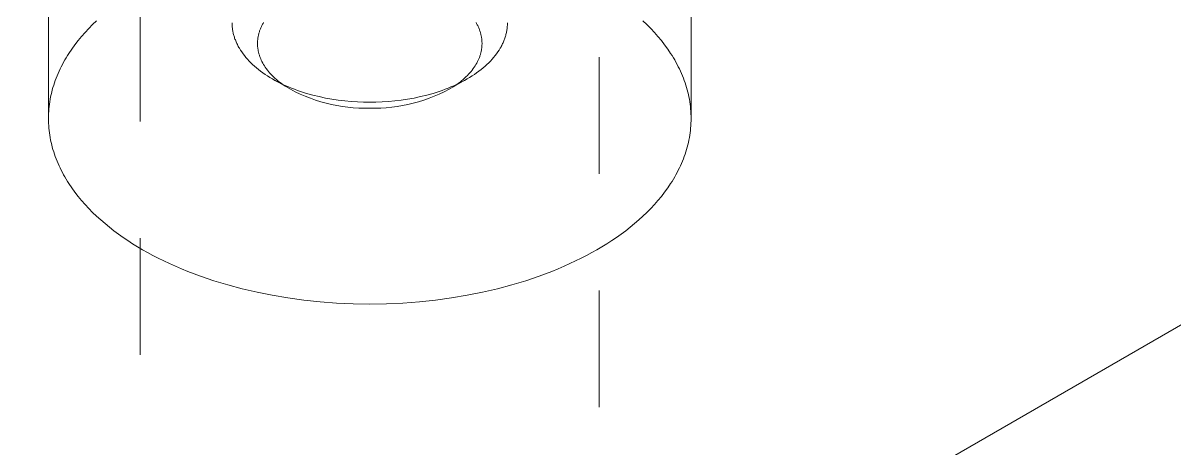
# Model space of a CAD drawing. Header units: inches. Extents: x -14 to 184, y -4 to 134.
# Drawn here: x 164.211 to 165.199, y 57.756 to 58.121 of the extents above; entities that cross this region are included whole.
import ezdxf

# ---------------------------------------------------------------- set-up
doc = ezdxf.new("R2010")
doc.units = ezdxf.units.IN
doc.linetypes.add('HIDDEN', pattern=[1.905, 1.27, -0.635])
doc.layers.add('ZANO_R', color=7, linetype='Continuous', lineweight=0)
doc.layers.add('ZANO_R_przerywana', color=250, linetype='HIDDEN', lineweight=0)

msp = doc.modelspace()

# ---------------------------------------------------------------- linework, layer by layer
at = {"layer": 'ZANO_R'}
for p, q in [((176.22866, 64.22738), (163.70117, 56.99463)), ((164.23291, 58.03936), (164.23291, 58.29653)), ((164.78409, 58.03936), (164.78409, 58.29653)), ((164.26753, 58.11657), (164.26434, 58.11316)), ((164.27083, 58.11991), (164.26753, 58.11657)), ((164.27425, 58.12319), (164.27083, 58.11991)), ((164.3904, 58.12072), (164.39039, 58.12148)), ((164.39042, 58.11997), (164.3904, 58.12072)), ((164.39045, 58.1192), (164.39042, 58.11997)), ((164.39051, 58.11844), (164.39045, 58.1192)), ((164.39057, 58.11767), (164.39051, 58.11844)), ((164.39065, 58.1169), (164.39057, 58.11767)), ((164.39075, 58.11613), (164.39065, 58.1169)), ((164.39087, 58.11535), (164.39075, 58.11613)), ((164.391, 58.11457), (164.39087, 58.11535)), ((164.41427, 58.11506), (164.41404, 58.11442)), ((164.41451, 58.11571), (164.41427, 58.11506)), ((164.41477, 58.11636), (164.41451, 58.11571)), ((164.41504, 58.11701), (164.41477, 58.11636)), ((164.41532, 58.11765), (164.41504, 58.11701)), ((164.41562, 58.1183), (164.41532, 58.11765)), ((164.41594, 58.11895), (164.41562, 58.1183)), ((164.41626, 58.1196), (164.41594, 58.11895)), ((164.41661, 58.12025), (164.41626, 58.1196)), ((164.41697, 58.12089), (164.41661, 58.12025)), ((164.41734, 58.12154), (164.41697, 58.12089)), ((164.60003, 58.12089), (164.59966, 58.12154)), ((164.60039, 58.12025), (164.60003, 58.12089)), ((164.60073, 58.1196), (164.60039, 58.12025)), ((164.60106, 58.11895), (164.60073, 58.1196)), ((164.60138, 58.1183), (164.60106, 58.11895)), ((164.60167, 58.11765), (164.60138, 58.1183)), ((164.60196, 58.11701), (164.60167, 58.11765)), ((164.60223, 58.11636), (164.60196, 58.11701)), ((164.60249, 58.11571), (164.60223, 58.11636)), ((164.60273, 58.11506), (164.60249, 58.11571)), ((164.60296, 58.11442), (164.60273, 58.11506)), ((164.62613, 58.11535), (164.626, 58.11457)), ((164.62624, 58.11613), (164.62613, 58.11535)), ((164.62634, 58.1169), (164.62624, 58.11613)), ((164.62642, 58.11767), (164.62634, 58.1169)), ((164.62649, 58.11844), (164.62642, 58.11767)), ((164.62654, 58.1192), (164.62649, 58.11844)), ((164.62658, 58.11997), (164.62654, 58.1192)), ((164.6266, 58.12072), (164.62658, 58.11997)), ((164.62661, 58.12148), (164.6266, 58.12072)), ((164.74616, 58.11991), (164.74274, 58.12319)), ((164.74947, 58.11657), (164.74616, 58.11991)), ((164.75265, 58.11316), (164.74947, 58.11657)), ((164.25836, 58.10616), (164.25558, 58.10256)), ((164.26129, 58.10969), (164.25836, 58.10616)), ((164.26434, 58.11316), (164.26129, 58.10969)), ((164.39114, 58.11379), (164.391, 58.11457)), ((164.3913, 58.11301), (164.39114, 58.11379)), ((164.39148, 58.11223), (164.3913, 58.11301)), ((164.39168, 58.11144), (164.39148, 58.11223)), ((164.39189, 58.11065), (164.39168, 58.11144)), ((164.39211, 58.10986), (164.39189, 58.11065)), ((164.39236, 58.10907), (164.39211, 58.10986)), ((164.39262, 58.10828), (164.39236, 58.10907)), ((164.3929, 58.10749), (164.39262, 58.10828)), ((164.3932, 58.10669), (164.3929, 58.10749)), ((164.39351, 58.1059), (164.3932, 58.10669)), ((164.39384, 58.1051), (164.39351, 58.1059)), ((164.39419, 58.10431), (164.39384, 58.1051)), ((164.41224, 58.10489), (164.41222, 58.10427)), ((164.41227, 58.10551), (164.41224, 58.10489)), ((164.41231, 58.10613), (164.41227, 58.10551)), ((164.41237, 58.10676), (164.41231, 58.10613)), ((164.41244, 58.10739), (164.41237, 58.10676)), ((164.41252, 58.10802), (164.41244, 58.10739)), ((164.41261, 58.10865), (164.41252, 58.10802)), ((164.41271, 58.10928), (164.41261, 58.10865)), ((164.41283, 58.10992), (164.41271, 58.10928)), ((164.41296, 58.11056), (164.41283, 58.10992)), ((164.41311, 58.1112), (164.41296, 58.11056)), ((164.41327, 58.11184), (164.41311, 58.1112)), ((164.41344, 58.11248), (164.41327, 58.11184)), ((164.41363, 58.11313), (164.41344, 58.11248)), ((164.41383, 58.11377), (164.41363, 58.11313)), ((164.41404, 58.11442), (164.41383, 58.11377)), ((164.60317, 58.11377), (164.60296, 58.11442)), ((164.60337, 58.11313), (164.60317, 58.11377)), ((164.60356, 58.11248), (164.60337, 58.11313)), ((164.60373, 58.11184), (164.60356, 58.11248)), ((164.60389, 58.1112), (164.60373, 58.11184)), ((164.60403, 58.11056), (164.60389, 58.1112)), ((164.60416, 58.10992), (164.60403, 58.11056)), ((164.60428, 58.10928), (164.60416, 58.10992)), ((164.60439, 58.10865), (164.60428, 58.10928)), ((164.60448, 58.10802), (164.60439, 58.10865)), ((164.60456, 58.10739), (164.60448, 58.10802)), ((164.60463, 58.10676), (164.60456, 58.10739)), ((164.60468, 58.10613), (164.60463, 58.10676)), ((164.60472, 58.10551), (164.60468, 58.10613)), ((164.60475, 58.10489), (164.60472, 58.10551)), ((164.60477, 58.10427), (164.60475, 58.10489)), ((164.62315, 58.1051), (164.6228, 58.10431)), ((164.62348, 58.1059), (164.62315, 58.1051)), ((164.6238, 58.10669), (164.62348, 58.1059)), ((164.62409, 58.10749), (164.6238, 58.10669)), ((164.62437, 58.10828), (164.62409, 58.10749)), ((164.62464, 58.10907), (164.62437, 58.10828)), ((164.62488, 58.10986), (164.62464, 58.10907)), ((164.62511, 58.11065), (164.62488, 58.10986)), ((164.62532, 58.11144), (164.62511, 58.11065)), ((164.62552, 58.11223), (164.62532, 58.11144)), ((164.62569, 58.11301), (164.62552, 58.11223)), ((164.62586, 58.11379), (164.62569, 58.11301)), ((164.626, 58.11457), (164.62586, 58.11379)), ((164.75571, 58.10969), (164.75265, 58.11316)), ((164.75863, 58.10616), (164.75571, 58.10969)), ((164.76142, 58.10256), (164.75863, 58.10616)), ((164.25043, 58.0952), (164.24924, 58.09332)), ((164.25293, 58.09891), (164.25043, 58.0952)), ((164.25558, 58.10256), (164.25293, 58.09891)), ((164.39456, 58.10351), (164.39419, 58.10431)), ((164.39495, 58.10272), (164.39456, 58.10351)), ((164.39535, 58.10192), (164.39495, 58.10272)), ((164.39577, 58.10113), (164.39535, 58.10192)), ((164.39621, 58.10033), (164.39577, 58.10113)), ((164.39667, 58.09954), (164.39621, 58.10033)), ((164.39764, 58.09796), (164.39667, 58.09954)), ((164.39868, 58.09638), (164.39764, 58.09796)), ((164.3998, 58.09481), (164.39868, 58.09638)), ((164.41222, 58.10427), (164.41222, 58.10366)), ((164.41222, 58.10366), (164.41222, 58.10308)), ((164.41222, 58.10308), (164.41224, 58.1025)), ((164.41224, 58.1025), (164.41227, 58.10192)), ((164.41227, 58.10192), (164.4123, 58.10133)), ((164.4123, 58.10133), (164.41235, 58.10075)), ((164.41235, 58.10075), (164.41241, 58.10016)), ((164.41241, 58.10016), (164.41248, 58.09957)), ((164.41248, 58.09957), (164.41256, 58.09898)), ((164.41256, 58.09898), (164.41265, 58.09838)), ((164.41265, 58.09838), (164.41276, 58.09779)), ((164.41276, 58.09779), (164.41287, 58.09719)), ((164.41287, 58.09719), (164.413, 58.09659)), ((164.413, 58.09659), (164.41314, 58.09599)), ((164.41314, 58.09599), (164.41329, 58.09539)), ((164.41329, 58.09539), (164.41345, 58.09479)), ((164.60355, 58.09479), (164.60371, 58.09539)), ((164.60371, 58.09539), (164.60386, 58.09599)), ((164.60386, 58.09599), (164.604, 58.09659)), ((164.604, 58.09659), (164.60412, 58.09719)), ((164.60412, 58.09719), (164.60424, 58.09779)), ((164.60424, 58.09779), (164.60434, 58.09838)), ((164.60434, 58.09838), (164.60444, 58.09898)), ((164.60444, 58.09898), (164.60452, 58.09957)), ((164.60452, 58.09957), (164.60459, 58.10016)), ((164.60459, 58.10016), (164.60465, 58.10075)), ((164.60465, 58.10075), (164.60469, 58.10133)), ((164.60469, 58.10133), (164.60473, 58.10192)), ((164.60473, 58.10192), (164.60476, 58.1025)), ((164.60476, 58.1025), (164.60477, 58.10308)), ((164.60478, 58.10366), (164.60477, 58.10427)), ((164.60477, 58.10308), (164.60478, 58.10366)), ((164.61832, 58.09638), (164.6172, 58.09481)), ((164.61936, 58.09796), (164.61832, 58.09638)), ((164.62033, 58.09954), (164.61936, 58.09796)), ((164.62079, 58.10033), (164.62033, 58.09954)), ((164.62122, 58.10113), (164.62079, 58.10033)), ((164.62165, 58.10192), (164.62122, 58.10113)), ((164.62205, 58.10272), (164.62165, 58.10192)), ((164.62243, 58.10351), (164.62205, 58.10272)), ((164.6228, 58.10431), (164.62243, 58.10351)), ((164.76406, 58.09891), (164.76142, 58.10256)), ((164.76656, 58.0952), (164.76406, 58.09891)), ((164.76776, 58.09332), (164.76656, 58.0952)), ((164.24486, 58.08571), (164.24386, 58.08377)), ((164.24589, 58.08763), (164.24486, 58.08571)), ((164.24697, 58.08954), (164.24589, 58.08763)), ((164.24809, 58.09144), (164.24697, 58.08954)), ((164.24924, 58.09332), (164.24809, 58.09144)), ((164.40099, 58.09325), (164.3998, 58.09481)), ((164.40225, 58.0917), (164.40099, 58.09325)), ((164.40358, 58.09016), (164.40225, 58.0917)), ((164.40499, 58.08864), (164.40358, 58.09016)), ((164.40647, 58.08713), (164.40499, 58.08864)), ((164.40802, 58.08564), (164.40647, 58.08713)), ((164.40964, 58.08417), (164.40802, 58.08564)), ((164.41345, 58.09479), (164.41363, 58.09419)), ((164.41363, 58.09419), (164.41381, 58.09358)), ((164.41381, 58.09358), (164.41401, 58.09298)), ((164.41401, 58.09298), (164.41422, 58.09237)), ((164.41422, 58.09237), (164.41445, 58.09176)), ((164.41445, 58.09176), (164.41468, 58.09116)), ((164.41468, 58.09116), (164.41493, 58.09055)), ((164.41493, 58.09055), (164.41547, 58.08933)), ((164.41547, 58.08933), (164.41606, 58.08812)), ((164.41606, 58.08812), (164.4167, 58.0869)), ((164.4167, 58.0869), (164.41739, 58.08569)), ((164.41739, 58.08569), (164.41813, 58.08448)), ((164.59887, 58.08448), (164.59961, 58.08569)), ((164.59961, 58.08569), (164.6003, 58.0869)), ((164.6003, 58.0869), (164.60094, 58.08812)), ((164.60094, 58.08812), (164.60153, 58.08933)), ((164.60153, 58.08933), (164.60206, 58.09055)), ((164.60206, 58.09055), (164.60231, 58.09116)), ((164.60231, 58.09116), (164.60255, 58.09176)), ((164.60255, 58.09176), (164.60277, 58.09237)), ((164.60277, 58.09237), (164.60298, 58.09298)), ((164.60298, 58.09298), (164.60318, 58.09358)), ((164.60318, 58.09358), (164.60337, 58.09419)), ((164.60337, 58.09419), (164.60355, 58.09479)), ((164.60898, 58.08564), (164.60736, 58.08417)), ((164.61053, 58.08713), (164.60898, 58.08564)), ((164.61201, 58.08864), (164.61053, 58.08713)), ((164.61341, 58.09016), (164.61201, 58.08864)), ((164.61475, 58.0917), (164.61341, 58.09016)), ((164.61601, 58.09325), (164.61475, 58.0917)), ((164.6172, 58.09481), (164.61601, 58.09325)), ((164.76891, 58.09144), (164.76776, 58.09332)), ((164.77003, 58.08954), (164.76891, 58.09144)), ((164.7711, 58.08763), (164.77003, 58.08954)), ((164.77214, 58.08571), (164.7711, 58.08763)), ((164.77314, 58.08377), (164.77214, 58.08571)), ((164.24029, 58.07594), (164.2395, 58.07396)), ((164.24112, 58.07791), (164.24029, 58.07594)), ((164.24199, 58.07988), (164.24112, 58.07791)), ((164.2429, 58.08183), (164.24199, 58.07988)), ((164.24386, 58.08377), (164.2429, 58.08183)), ((164.41133, 58.08271), (164.40964, 58.08417)), ((164.41309, 58.08128), (164.41133, 58.08271)), ((164.41491, 58.07988), (164.41309, 58.08128)), ((164.4168, 58.0785), (164.41491, 58.07988)), ((164.41876, 58.07715), (164.4168, 58.0785)), ((164.41813, 58.08448), (164.41892, 58.08327)), ((164.42077, 58.07582), (164.41876, 58.07715)), ((164.41892, 58.08327), (164.41977, 58.08207)), ((164.41977, 58.08207), (164.42067, 58.08088)), ((164.42067, 58.08088), (164.42162, 58.07969)), ((164.42285, 58.07453), (164.42077, 58.07582)), ((164.42162, 58.07969), (164.42263, 58.07851)), ((164.42263, 58.07851), (164.42368, 58.07735)), ((164.42368, 58.07735), (164.42479, 58.07619)), ((164.42479, 58.07619), (164.42595, 58.07504)), ((164.59104, 58.07504), (164.5922, 58.07619)), ((164.5922, 58.07619), (164.59331, 58.07735)), ((164.59331, 58.07735), (164.59437, 58.07851)), ((164.59622, 58.07582), (164.59415, 58.07453)), ((164.59437, 58.07851), (164.59537, 58.07969)), ((164.59537, 58.07969), (164.59633, 58.08088)), ((164.59824, 58.07715), (164.59622, 58.07582)), ((164.59633, 58.08088), (164.59723, 58.08207)), ((164.59723, 58.08207), (164.59807, 58.08327)), ((164.59807, 58.08327), (164.59887, 58.08448)), ((164.60019, 58.0785), (164.59824, 58.07715)), ((164.60208, 58.07988), (164.60019, 58.0785)), ((164.60391, 58.08128), (164.60208, 58.07988)), ((164.60567, 58.08271), (164.60391, 58.08128)), ((164.60736, 58.08417), (164.60567, 58.08271)), ((164.77409, 58.08183), (164.77314, 58.08377)), ((164.77501, 58.07988), (164.77409, 58.08183)), ((164.77588, 58.07791), (164.77501, 58.07988)), ((164.77671, 58.07594), (164.77588, 58.07791)), ((164.7775, 58.07396), (164.77671, 58.07594)), ((164.23678, 58.06595), (164.23621, 58.06393)), ((164.2374, 58.06796), (164.23678, 58.06595)), ((164.23805, 58.06997), (164.2374, 58.06796)), ((164.23876, 58.07197), (164.23805, 58.06997)), ((164.2395, 58.07396), (164.23876, 58.07197)), ((164.42498, 58.07326), (164.42285, 58.07453)), ((164.44042, 58.06435), (164.42498, 58.07326)), ((164.42717, 58.07203), (164.42498, 58.07326)), ((164.42595, 58.07504), (164.42716, 58.07391)), ((164.42716, 58.07391), (164.42842, 58.07279)), ((164.42941, 58.07083), (164.42717, 58.07203)), ((164.42842, 58.07279), (164.42973, 58.07169)), ((164.43171, 58.06967), (164.42941, 58.07083)), ((164.42973, 58.07169), (164.43109, 58.0706)), ((164.43109, 58.0706), (164.4325, 58.06953)), ((164.43405, 58.06854), (164.43171, 58.06967)), ((164.4325, 58.06953), (164.43395, 58.06848)), ((164.43395, 58.06848), (164.43545, 58.06745)), ((164.43644, 58.06745), (164.43405, 58.06854)), ((164.43545, 58.06745), (164.43699, 58.06644)), ((164.43888, 58.06639), (164.43644, 58.06745)), ((164.44135, 58.06538), (164.43888, 58.06639)), ((164.44387, 58.0644), (164.44135, 58.06538)), ((164.57564, 58.06538), (164.57313, 58.0644)), ((164.57812, 58.06639), (164.57564, 58.06538)), ((164.57658, 58.06435), (164.59201, 58.07326)), ((164.58055, 58.06745), (164.57812, 58.06639)), ((164.58001, 58.06644), (164.58155, 58.06745)), ((164.58294, 58.06854), (164.58055, 58.06745)), ((164.58155, 58.06745), (164.58305, 58.06848)), ((164.58529, 58.06967), (164.58294, 58.06854)), ((164.58305, 58.06848), (164.5845, 58.06953)), ((164.5845, 58.06953), (164.58591, 58.0706)), ((164.58758, 58.07083), (164.58529, 58.06967)), ((164.58591, 58.0706), (164.58726, 58.07169)), ((164.58726, 58.07169), (164.58857, 58.07279)), ((164.58983, 58.07203), (164.58758, 58.07083)), ((164.58857, 58.07279), (164.58983, 58.07391)), ((164.58983, 58.07391), (164.59104, 58.07504)), ((164.59201, 58.07326), (164.58983, 58.07203)), ((164.59415, 58.07453), (164.59201, 58.07326)), ((164.77824, 58.07197), (164.7775, 58.07396)), ((164.77894, 58.06997), (164.77824, 58.07197)), ((164.7796, 58.06796), (164.77894, 58.06997)), ((164.78021, 58.06595), (164.7796, 58.06796)), ((164.78078, 58.06393), (164.78021, 58.06595)), ((164.23438, 58.0558), (164.23404, 58.05375)), ((164.23477, 58.05784), (164.23438, 58.0558)), ((164.23521, 58.05987), (164.23477, 58.05784)), ((164.23569, 58.06191), (164.23521, 58.05987)), ((164.23621, 58.06393), (164.23569, 58.06191)), ((164.44042, 58.06435), (164.44462, 58.06221)), ((164.44642, 58.06347), (164.44387, 58.0644)), ((164.44462, 58.06221), (164.4489, 58.06021)), ((164.449, 58.06257), (164.44642, 58.06347)), ((164.4489, 58.06021), (164.45323, 58.05836)), ((164.45425, 58.06091), (164.449, 58.06257)), ((164.45323, 58.05836), (164.45763, 58.05666)), ((164.4596, 58.05941), (164.45425, 58.06091)), ((164.45763, 58.05666), (164.46208, 58.05511)), ((164.46502, 58.05808), (164.4596, 58.05941)), ((164.4705, 58.05691), (164.46502, 58.05808)), ((164.476, 58.05592), (164.4705, 58.05691)), ((164.48151, 58.05509), (164.476, 58.05592)), ((164.541, 58.05592), (164.53549, 58.05509)), ((164.5465, 58.05691), (164.541, 58.05592)), ((164.55197, 58.05808), (164.5465, 58.05691)), ((164.5574, 58.05941), (164.55197, 58.05808)), ((164.55491, 58.05511), (164.55936, 58.05666)), ((164.56275, 58.06091), (164.5574, 58.05941)), ((164.55936, 58.05666), (164.56376, 58.05836)), ((164.568, 58.06257), (164.56275, 58.06091)), ((164.56376, 58.05836), (164.5681, 58.06021)), ((164.57058, 58.06347), (164.568, 58.06257)), ((164.5681, 58.06021), (164.57237, 58.06221)), ((164.57313, 58.0644), (164.57058, 58.06347)), ((164.57237, 58.06221), (164.57658, 58.06435)), ((164.78131, 58.06191), (164.78078, 58.06393)), ((164.78179, 58.05987), (164.78131, 58.06191)), ((164.78223, 58.05784), (164.78179, 58.05987)), ((164.78262, 58.0558), (164.78223, 58.05784)), ((164.78296, 58.05375), (164.78262, 58.0558)), ((164.23312, 58.04554), (164.233, 58.04348)), ((164.23328, 58.0476), (164.23312, 58.04554)), ((164.23348, 58.04965), (164.23328, 58.0476)), ((164.23374, 58.0517), (164.23348, 58.04965)), ((164.23404, 58.05375), (164.23374, 58.0517)), ((164.46208, 58.05511), (164.46659, 58.0537)), ((164.46659, 58.0537), (164.47113, 58.05245)), ((164.47113, 58.05245), (164.47572, 58.05135)), ((164.47572, 58.05135), (164.48034, 58.05041)), ((164.48034, 58.05041), (164.48499, 58.04963)), ((164.48701, 58.05443), (164.48151, 58.05509)), ((164.48499, 58.04963), (164.48967, 58.049)), ((164.49247, 58.05392), (164.48701, 58.05443)), ((164.48967, 58.049), (164.49436, 58.04853)), ((164.49789, 58.05356), (164.49247, 58.05392)), ((164.49436, 58.04853), (164.49907, 58.04822)), ((164.50323, 58.05336), (164.49789, 58.05356)), ((164.49907, 58.04822), (164.50378, 58.04806)), ((164.5085, 58.05329), (164.50323, 58.05336)), ((164.50378, 58.04806), (164.5085, 58.04807)), ((164.51376, 58.05336), (164.5085, 58.05329)), ((164.5085, 58.04807), (164.51321, 58.04806)), ((164.51321, 58.04806), (164.51793, 58.04822)), ((164.51911, 58.05356), (164.51376, 58.05336)), ((164.51793, 58.04822), (164.52263, 58.04853)), ((164.52453, 58.05392), (164.51911, 58.05356)), ((164.52263, 58.04853), (164.52733, 58.049)), ((164.52999, 58.05443), (164.52453, 58.05392)), ((164.52733, 58.049), (164.532, 58.04963)), ((164.53549, 58.05509), (164.52999, 58.05443)), ((164.532, 58.04963), (164.53665, 58.05041)), ((164.53665, 58.05041), (164.54127, 58.05135)), ((164.54127, 58.05135), (164.54586, 58.05245)), ((164.54586, 58.05245), (164.55041, 58.0537)), ((164.55041, 58.0537), (164.55491, 58.05511)), ((164.78326, 58.0517), (164.78296, 58.05375)), ((164.78351, 58.04965), (164.78326, 58.0517)), ((164.78372, 58.0476), (164.78351, 58.04965)), ((164.78388, 58.04554), (164.78372, 58.0476)), ((164.784, 58.04348), (164.78388, 58.04554)), ((164.23293, 58.04142), (164.23291, 58.03936)), ((164.23291, 58.03936), (164.23293, 58.0373)), ((164.233, 58.04348), (164.23293, 58.04142)), ((164.23293, 58.0373), (164.233, 58.03525)), ((164.78407, 58.04142), (164.784, 58.04348)), ((164.784, 58.03525), (164.78407, 58.0373)), ((164.78409, 58.03936), (164.78407, 58.04142)), ((164.78407, 58.0373), (164.78409, 58.03936)), ((164.233, 58.03525), (164.23312, 58.03319)), ((164.23312, 58.03319), (164.23328, 58.03113)), ((164.23328, 58.03113), (164.23348, 58.02908)), ((164.23348, 58.02908), (164.23374, 58.02703)), ((164.23374, 58.02703), (164.23404, 58.02498)), ((164.78296, 58.02498), (164.78326, 58.02703)), ((164.78326, 58.02703), (164.78351, 58.02908)), ((164.78351, 58.02908), (164.78372, 58.03113)), ((164.78372, 58.03113), (164.78388, 58.03319)), ((164.78388, 58.03319), (164.784, 58.03525)), ((164.23404, 58.02498), (164.23438, 58.02293)), ((164.23438, 58.02293), (164.23477, 58.02089)), ((164.23477, 58.02089), (164.23521, 58.01885)), ((164.23521, 58.01885), (164.23569, 58.01682)), ((164.23569, 58.01682), (164.23621, 58.0148)), ((164.78078, 58.0148), (164.78131, 58.01682)), ((164.78131, 58.01682), (164.78179, 58.01885)), ((164.78179, 58.01885), (164.78223, 58.02089)), ((164.78223, 58.02089), (164.78262, 58.02293)), ((164.78262, 58.02293), (164.78296, 58.02498)), ((164.23621, 58.0148), (164.23678, 58.01278)), ((164.23678, 58.01278), (164.2374, 58.01076)), ((164.2374, 58.01076), (164.23805, 58.00876)), ((164.23805, 58.00876), (164.23876, 58.00676)), ((164.23876, 58.00676), (164.2395, 58.00477)), ((164.7775, 58.00477), (164.77824, 58.00676)), ((164.77824, 58.00676), (164.77894, 58.00876)), ((164.77894, 58.00876), (164.7796, 58.01076)), ((164.7796, 58.01076), (164.78021, 58.01278)), ((164.78021, 58.01278), (164.78078, 58.0148)), ((164.2395, 58.00477), (164.24029, 58.00279)), ((164.24029, 58.00279), (164.24112, 58.00082)), ((164.24112, 58.00082), (164.24199, 57.99885)), ((164.24199, 57.99885), (164.2429, 57.9969)), ((164.2429, 57.9969), (164.24386, 57.99495)), ((164.77314, 57.99495), (164.77409, 57.9969)), ((164.77409, 57.9969), (164.77501, 57.99885)), ((164.77501, 57.99885), (164.77588, 58.00082)), ((164.77588, 58.00082), (164.77671, 58.00279)), ((164.77671, 58.00279), (164.7775, 58.00477)), ((164.24386, 57.99495), (164.24486, 57.99302)), ((164.24486, 57.99302), (164.24589, 57.9911)), ((164.24589, 57.9911), (164.24697, 57.98919)), ((164.24697, 57.98919), (164.24809, 57.98729)), ((164.24809, 57.98729), (164.24924, 57.9854)), ((164.76776, 57.9854), (164.76891, 57.98729)), ((164.76891, 57.98729), (164.77003, 57.98919)), ((164.77003, 57.98919), (164.7711, 57.9911)), ((164.7711, 57.9911), (164.77214, 57.99302)), ((164.77214, 57.99302), (164.77314, 57.99495)), ((164.24924, 57.9854), (164.25043, 57.98353)), ((164.25043, 57.98353), (164.25293, 57.97982)), ((164.25293, 57.97982), (164.25558, 57.97617)), ((164.76142, 57.97617), (164.76406, 57.97982)), ((164.76406, 57.97982), (164.76656, 57.98353)), ((164.76656, 57.98353), (164.76776, 57.9854)), ((164.25558, 57.97617), (164.25836, 57.97257)), ((164.25836, 57.97257), (164.26129, 57.96904)), ((164.26129, 57.96904), (164.26434, 57.96556)), ((164.75265, 57.96556), (164.75571, 57.96904)), ((164.75571, 57.96904), (164.75863, 57.97257)), ((164.75863, 57.97257), (164.76142, 57.97617)), ((164.26434, 57.96556), (164.26753, 57.96216)), ((164.26753, 57.96216), (164.27083, 57.95881)), ((164.27083, 57.95881), (164.27425, 57.95554)), ((164.74274, 57.95554), (164.74616, 57.95881)), ((164.74616, 57.95881), (164.74947, 57.96216)), ((164.74947, 57.96216), (164.75265, 57.96556)), ((164.27425, 57.95554), (164.27778, 57.95234)), ((164.27778, 57.95234), (164.28142, 57.94921)), ((164.28142, 57.94921), (164.28516, 57.94615)), ((164.73184, 57.94615), (164.73558, 57.94921)), ((164.73558, 57.94921), (164.73921, 57.95234)), ((164.73921, 57.95234), (164.74274, 57.95554)), ((164.28516, 57.94615), (164.28899, 57.94316)), ((164.28899, 57.94316), (164.2929, 57.94025)), ((164.2929, 57.94025), (164.2969, 57.93742)), ((164.2969, 57.93742), (164.30098, 57.93466)), ((164.71601, 57.93466), (164.72009, 57.93742)), ((164.72009, 57.93742), (164.72409, 57.94025)), ((164.72409, 57.94025), (164.72801, 57.94316)), ((164.72801, 57.94316), (164.73184, 57.94615)), ((164.30098, 57.93466), (164.30513, 57.93198)), ((164.30513, 57.93198), (164.30935, 57.92938)), ((164.30935, 57.92938), (164.31363, 57.92685)), ((164.70337, 57.92685), (164.70765, 57.92938)), ((164.70765, 57.92938), (164.71186, 57.93198)), ((164.71186, 57.93198), (164.71601, 57.93466)), ((164.31363, 57.92685), (164.318, 57.92439)), ((164.318, 57.92439), (164.32251, 57.92195)), ((164.32251, 57.92195), (164.32715, 57.91955)), ((164.32715, 57.91955), (164.33192, 57.9172)), ((164.33192, 57.9172), (164.33683, 57.91489)), ((164.68016, 57.91489), (164.68507, 57.9172)), ((164.68507, 57.9172), (164.68985, 57.91955)), ((164.68985, 57.91955), (164.69449, 57.92195)), ((164.69449, 57.92195), (164.699, 57.92439)), ((164.699, 57.92439), (164.70337, 57.92685)), ((164.33683, 57.91489), (164.34187, 57.91263)), ((164.34187, 57.91263), (164.34704, 57.91042)), ((164.34704, 57.91042), (164.35234, 57.90826)), ((164.35234, 57.90826), (164.36331, 57.90412)), ((164.65369, 57.90412), (164.66466, 57.90826)), ((164.66466, 57.90826), (164.66996, 57.91042)), ((164.66996, 57.91042), (164.67512, 57.91263)), ((164.67512, 57.91263), (164.68016, 57.91489)), ((164.36331, 57.90412), (164.37477, 57.90024)), ((164.37477, 57.90024), (164.38669, 57.89664)), ((164.63031, 57.89664), (164.64223, 57.90024)), ((164.64223, 57.90024), (164.65369, 57.90412)), ((164.38669, 57.89664), (164.39904, 57.89334)), ((164.39904, 57.89334), (164.41179, 57.89037)), ((164.41179, 57.89037), (164.4249, 57.88775)), ((164.4249, 57.88775), (164.43833, 57.8855)), ((164.57867, 57.8855), (164.5921, 57.88775)), ((164.5921, 57.88775), (164.60521, 57.89037)), ((164.60521, 57.89037), (164.61796, 57.89334)), ((164.61796, 57.89334), (164.63031, 57.89664)), ((164.43833, 57.8855), (164.45203, 57.88363)), ((164.45203, 57.88363), (164.46595, 57.88216)), ((164.46595, 57.88216), (164.48004, 57.8811)), ((164.48004, 57.8811), (164.49424, 57.88046)), ((164.49424, 57.88046), (164.5085, 57.88025)), ((164.5085, 57.88025), (164.52276, 57.88046)), ((164.52276, 57.88046), (164.53696, 57.8811)), ((164.53696, 57.8811), (164.55105, 57.88216)), ((164.55105, 57.88216), (164.56497, 57.88363)), ((164.56497, 57.88363), (164.57867, 57.8855))]:
    msp.add_line(p, q, dxfattribs=at)
at = {"layer": 'ZANO_R_przerywana', "ltscale": 0.05}
for p, q in [((164.31165, 54.43675), (164.31165, 58.29079)), ((164.70535, 58.29182), (164.70535, 54.43675))]:
    msp.add_line(p, q, dxfattribs=at)

doc.saveas('drawing.dxf')
